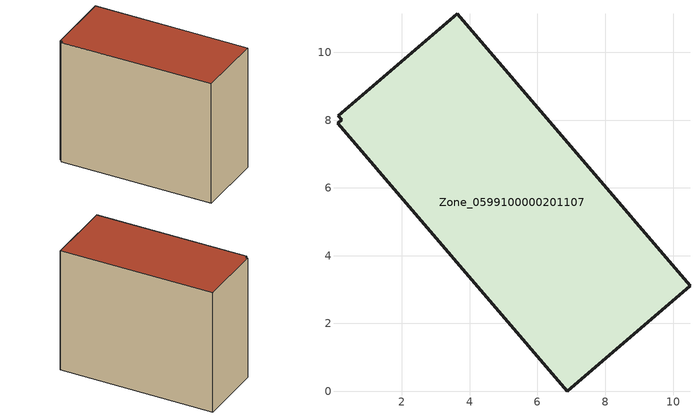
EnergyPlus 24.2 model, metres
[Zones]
Zone_0599100000201107
 floor ground (C_G): 0.12,8.12 3.63,11.14 10.5,3.12 6.88,0 0.1,7.9 0.22,8.01 z0.22
 wall outside (C_F): 10.5,3.12 3.63,11.14 0.12,8.12 0.22,8.01 0.1,7.9 6.88,0 10.5,3.12 z0.22:8.76
 roof outside (C_R): 3.63,11.14 0.12,8.12 0.22,8.01 0.1,7.9 6.88,0 10.5,3.12 z8.76
[BUILDING]
Pand.0599100000201107: North Axis=0; Terrain=City; Loads Convergence Tolerance Value=0.04; Temperature Convergence Tolerance Value=0.4; Solar Distribution=FullExterior; Maximum Number of Warmup Days=25; Minimum Number of Warmup Days=1
[Site:Location]
Rotterdam.The.Hague.AP_ZH_NLD Design_Conditions: Latitude=51.96; Longitude=4.45; Time Zone=1; Elevation=-4.5
[SITE:GROUNDTEMPERATURE:BUILDINGSURFACE]
18, 18, 18, 18, 18, 18, 18, 18, 18, 18, 18, 18
[MATERIAL] Thermal Absorptance=0.9; Solar Absorptance=0.7; Visible Absorptance=0.7
Name | Roughness | Thickness | Conductivity | Density | Specific Heat
G.TI.1975-1991 | MediumSmooth | 0.15 | 0.288461 | 540 | 1210
F.TI.1975-1991 | Rough | 0.3 | 0.230769 | 1920 | 840
R.TI.1975-1991 | MediumRough | 0.2 | 0.153846 | 1500 | 1000
[CONSTRUCTION]
C_G: G.TI.1975-1991
C_F: F.TI.1975-1991
C_R: R.TI.1975-1991
[ZONE]
Zone_0599100000201107: Type=1; Multiplier=1; Ceiling Height=Autocalculate; Volume=Autocalculate; Floor Area=autocalculate; Part of Total Floor Area=Yes
[ZONEINFILTRATION:DESIGNFLOWRATE]
Infil_Zone_0599100000201107: Zone or ZoneList or Space or SpaceList=Zone_0599100000201107; Schedule=AlwaysOn; Design Flow Rate Calculation Method=Flow/Area; Flow Rate per Floor Area=0.003; Constant Term Coefficient=1; Temperature Term Coefficient=0; Velocity Term Coefficient=0; Velocity Squared Term Coefficient=0
[HVACTEMPLATE:ZONE:IDEALLOADSAIRSYSTEM]
Zone_0599100000201107: Maximum Heating Supply Air Temperature=50; Minimum Cooling Supply Air Temperature=13; Maximum Heating Supply Air Humidity Ratio=0.0156; Minimum Cooling Supply Air Humidity Ratio=0.0077; Heating Limit=NoLimit; Cooling Limit=NoLimit; Dehumidification Control Type=ConstantSensibleHeatRatio; Cooling Sensible Heat Ratio=0.7; Dehumidification Setpoint=60; Humidification Control Type=None; Humidification Setpoint=30; Outdoor Air Method=None; Outdoor Air Flow Rate per Person=0.00944; Outdoor Air Flow Rate per Zone Floor Area=0; Outdoor Air Flow Rate per Zone=0; Demand Controlled Ventilation Type=None; Outdoor Air Economizer Type=NoEconomizer; Heat Recovery Type=None; Sensible Heat Recovery Effectiveness=0.7; Latent Heat Recovery Effectiveness=0.65
[ZONECONTROL:THERMOSTAT]
ThermostatControl_Zone_0599100000201107: Zone or ZoneList=Zone_0599100000201107; Control Type Schedule=DualSetpointControlType; Control 1=Thermostat_Zone_0599100000201107; Temperature Difference Between Cutout And Setpoint=0
[THERMOSTATSETPOINT:DUALSETPOINT]
Thermostat_Zone_0599100000201107: Heating Setpoint Temperature Schedule=HeatingSetpoint_Zone_0599100000201107; Cooling Setpoint Temperature Schedule=CoolingSetpoint_Zone_0599100000201107
[SCHEDULE:COMPACT]
HeatingSetpoint_Zone_0599100000201107: Through: 12/31, For: AllDays, Until: 24:00, 21
CoolingSetpoint_Zone_0599100000201107: Through: 12/31, For: AllDays, Until: 24:00, 24
DualSetpointControlType: Through: 12/31, For: AllDays, Until: 24:00, 4
AlwaysOn: Through: 12/31, For: AllDays, Until: 24:00, 1
